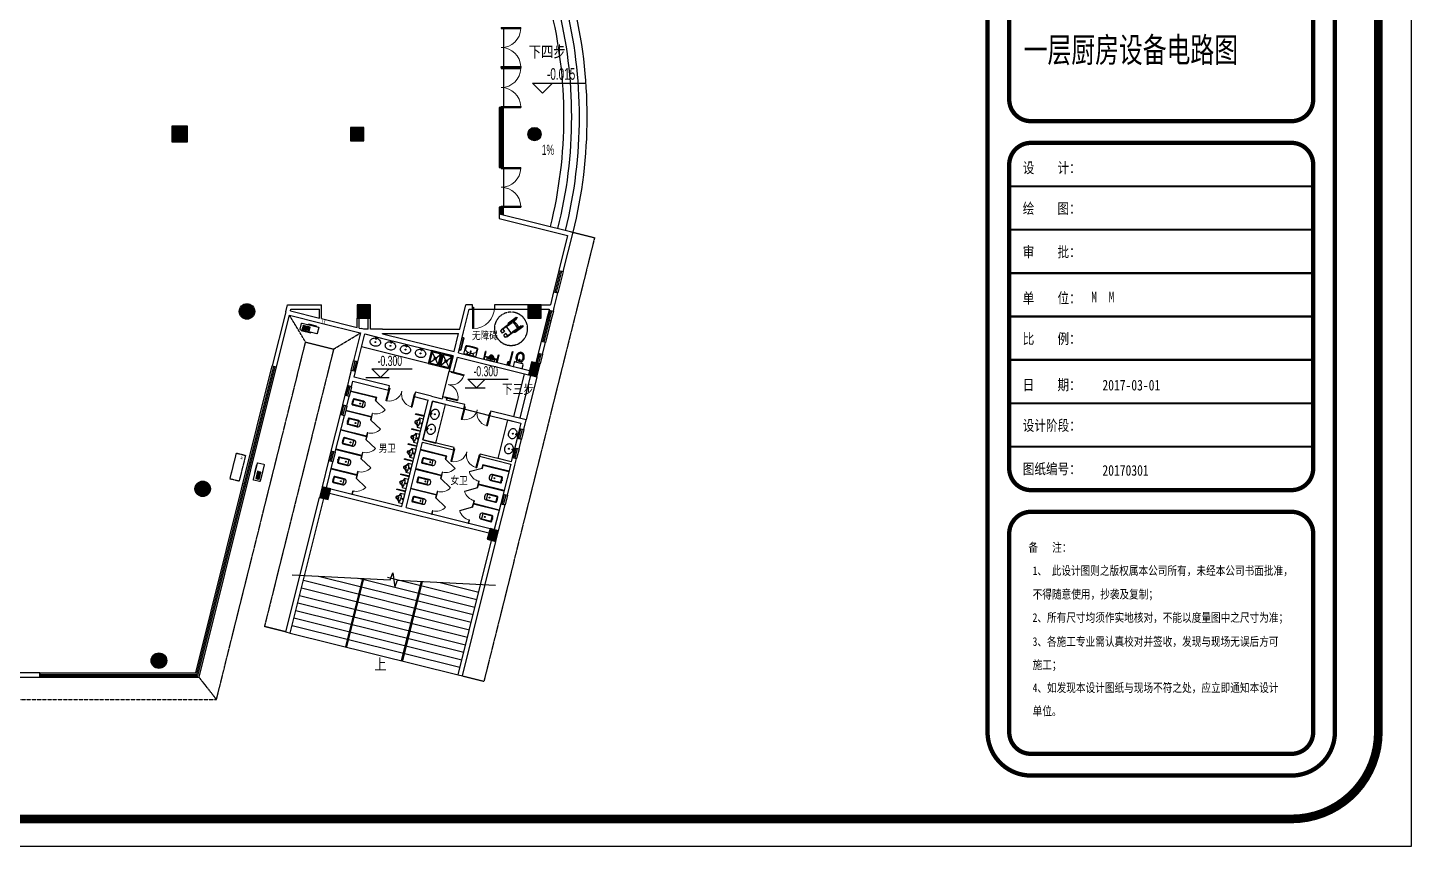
# Model space of a CAD drawing. Header units: inches. Extents: x -584 to 1446124, y -108140 to 99637.
# Drawn here: x 948173 to 1010552, y 5780 to 42704 of the extents above; entities that cross this region are included whole.
import ezdxf

# ---------------------------------------------------------------- set-up
doc = ezdxf.new("R2010")
doc.units = ezdxf.units.IN
doc.header["$MEASUREMENT"] = 0
doc.linetypes.add('DASH', pattern=[0.35, 0.25, -0.1])
for name, color, linetype in [('0-雨水', 141, 'Continuous'), ('000外框', 7, 'Continuous'), ('COLUMN', 6, 'Continuous'), ('CURTWALL', 4, 'Continuous'), ('DIM_ELEV', 3, 'Continuous'), ('DIM_SYMB', 3, 'Continuous'), ('GROUND', 34, 'Continuous'), ('LATRINE', 6, 'Continuous'), ('LG', 84, 'Continuous'), ('LVTRY', 6, 'Continuous'), ('PUB_HATCH', 8, 'Continuous'), ('PUB_TEXT', 151, 'Continuous'), ('STAIR', 6, 'Continuous'), ('WALL', 7, 'Continuous'), ('WINDOW', 3, 'Continuous'), ('外框', 7, 'Continuous'), ('空调', 205, 'Continuous'), ('空调孔', 30, 'Continuous')]:
    doc.layers.add(name, color=color, linetype=linetype)
doc.styles.add('_TCH_DIM', font='stylu.ttf')
doc.styles.add('HZ-1', font='MingLiU.ttf', dxfattribs={"width": 0.8})
doc.styles.get("Standard").update_dxf_attribs({"font": '', "width": 0.7, "height": 250})
doc.styles.add('宋体平面', font='', dxfattribs={"width": 0.8})
doc.styles.add('黑体', font='simhei.ttf', dxfattribs={"width": 0.7})
doc.styles.get('Standard').set_extended_font_data('NSimSun')
doc.styles.get('宋体平面').set_extended_font_data('SimSun')

# ---------------------------------------------------------------- blocks, each defined once
blk = doc.blocks.new('vhjkghkghkl')
at = {"layer": '空调', "linetype": 'DASH', "ltscale": 0.3}
blk.add_lwpolyline([(134071, 540199), (134071, 539779), (132871, 539779), (132871, 540199), (134071, 540199)], close=True, dxfattribs=at)
at = {"layer": '空调', "linetype": 'DASH', "ltscale": 0.3, "style": 'HZ-1'}
blk.add_text('AC', height=100, dxfattribs=at).set_placement((133846, 539867))
blk = doc.blocks.new('fff')
at = {"layer": 'LATRINE'}
for p, q in [((-514, -261), (-231, 125)), ((-511, -231), (-259, 113)), ((-497, -274), (-214, 112)), ((-303, -28), (-155, 174)), ((-273, -49), (-125, 153)), ((-155, 174), (-125, 153)), ((-151, 171), (43, 435)), ((-134, 159), (20, 369)), ((-91, 217), (20, 129)), ((20, 129), (209, -4)), ((21, 371), (129, 292)), ((43, 435), (60, 423)), ((59, 423), (95, 471)), ((95, 471), (203, 392)), ((129, 292), (203, 392)), ((167, -61), (321, 149)), ((184, -74), (377, 190)), ((215, 229), (288, 329)), ((322, 150), (215, 229)), ((395, 250), (287, 328)), ((359, 201), (395, 250)), ((377, 190), (360, 202)), ((-511, -231), (-498, -240)), ((-448, -231), (-381, -139)), ((-448, -231), (-427, -246)), ((-427, -246), (-360, -154)), ((-381, -139), (-360, -154)), ((-379, -140), (-299, -31)), ((-362, -153), (-282, -43)), ((-362, -89), (-349, -99)), ((-349, -72), (-336, -82)), ((-346, -131), (-204, -256)), ((-308, -79), (-170, -202)), ((-303, -28), (-273, -49)), ((-204, -256), (-45, -351)), ((-170, -202), (-8, -300)), ((-136, -538), (147, -152)), ((-131, -464), (-63, -372)), ((-110, -479), (-131, -464)), ((-119, -551), (163, -164)), ((-110, -479), (-43, -387)), ((-91, -539), (161, -195)), ((-43, -387), (-63, -372)), ((-61, -373), (19, -263)), ((-45, -386), (36, -276)), ((-14, -344), (-1, -354)), ((-2, -327), (11, -337)), ((11, -257), (159, -55)), ((40, -279), (11, -257)), ((40, -279), (188, -77)), ((188, -77), (159, -55))]:
    blk.add_line(p, q, dxfattribs=at)
at = {"layer": 'LATRINE', "linetype": 'DASH'}
blk.add_circle((0, 0), 750, dxfattribs=at)
at = {"layer": 'LATRINE'}
for centre, start, end in [((-223, 118), 323.76389, 143.76389), ((-505, -268), 143.76389, 323.76389), ((-128, -544), 143.76389, 323.76389), ((155, -158), 323.76389, 143.76389)]:
    blk.add_arc(centre, 10.4, start, end, dxfattribs=at)
blk = doc.blocks.new('_LV5')
for p, q in [((210, 0), (-210, 0)), ((-210, 0), (-210, -180)), ((210, -180), (210, 0)), ((160, -230), (-160, -230)), ((-101, -230), (-101, -254)), ((101, -230), (101, -254))]:
    blk.add_line(p, q)
blk.add_lwpolyline([(-135, -469, 0.080312), (-123, -544, 0.089014), (-92, -602, 0.104918), (-46, -639, 0.119812), (0, -650, 0.119812), (46, -639, 0.104918), (92, -602, 0.089014), (123, -544, 0.080312), (135, -469, 0.080312), (123, -395, 0.089014), (92, -337, 0.104918), (46, -300, 0.119812), (0, -288, 0.119812), (-46, -300, 0.104918), (-92, -337, 0.089014), (-123, -395, 0.080312)], format="xyb", close=True)
for points in [[(-39, -318, 0.073567), (-36, -339, 0.084454), (-27, -356, 0.10642), (-14, -368, 0.129709), (0, -372, 0.129709), (14, -368, 0.10642), (27, -356, 0.084454), (36, -339, 0.073567), (39, -318, 0.073567), (36, -298, 0.014016), (35, -295, 0.10642)], [(-35, -295, 0.013578), (-36, -298, 0.073567), (-39, -318, 0.073567)]]:
    blk.add_lwpolyline(points, format="xyb")
for centre, radius, start, end in [((-160, -180), 50, 180, 270), ((102, -469), 287, 161.63333, 180), ((102, -469), 287, 180, 198.36667), ((52, -453), 235, 141.28635, 161.63333), ((52, -486), 235, 198.36667, 218.71365), ((20, -427), 194, 134.81437, 141.28635), ((-151, -254), 50, 314.81437, 0), ((151, -254), 50, 180, 225.25549), ((-20, -427), 194, 38.71365, 45.25549), ((-52, -453), 235, 18.36667, 38.71365), ((-52, -486), 235, 321.28635, 341.63333), ((160, -180), 50, 270, 0), ((-102, -469), 287, 0, 18.36667), ((-102, -469), 287, 341.63333, 0), ((20, -512), 194, 218.71365, 242.67141), ((0, -551), 150, 242.67141, 270), ((0, -551), 150, 270, 297.32859), ((-20, -512), 194, 297.32859, 321.28635)]:
    blk.add_arc(centre, radius, start, end)
blk = doc.blocks.new('_LV1')
for p, q in [((-280, 0), (280, 0)), ((-280, 0), (-280, -361)), ((280, 0), (280, -361)), ((-280, -29), (280, -29)), ((-251, -356), (-251, -214)), ((0, -29), (-90, -29)), ((-90, -29), (90, -29)), ((251, -356), (251, -215))]:
    blk.add_line(p, q)
for centre, radius in [((-139, -69), 15), ((1, -182), 24.9), ((0, -57), 8), ((139, -69), 15)]:
    blk.add_circle(centre, radius)
for centre, radius, start, end in [((-224, -361), 56, 180, 263.48098), ((-223, -214), 28, 133.15434, 180), ((-223, -356), 28, 180, 263.49841), ((0, -452), 354, 46.75809, 133.15434), ((0, 1600), 2029, 263.48098, 276.51902), ((0, 1600), 1997, 263.49841, 276.51223), ((223, -356), 28, 276.51223, 0), ((224, -361), 56, 276.51902, 0), ((223, -215), 28, 0, 46.75809)]:
    blk.add_arc(centre, radius, start, end)
blk = doc.blocks.new('$lvtry$00000219')
at = {"color": 0}
for p, q in [((-124, -91, 0), (-43, -216, 0)), ((-116, -76, 0), (116, -76, 0)), ((43, -216, 0), (124, -91, 0))]:
    blk.add_line(p, q, dxfattribs=at)
at = {"color": 0, "elevation": 0}
blk.add_lwpolyline([(69, -231, -0.57735), (-69, -231), (-162, -88, -0.145378), (-170, -61), (-170, 0), (170, 0), (170, -61, -0.145378), (162, -88)], format="xyb", close=True, dxfattribs=at)
at = {"color": 0}
for centre, radius in [((0, -177, 0), 20), ((0, -38, 0), 17.7)]:
    blk.add_circle(centre, radius, dxfattribs=at)
for centre, radius, start, end in [((-116, -86, 0), 10, 90, 213.0863), ((0, -191, 0), 50, 210, 330), ((116, -86, 0), 10, 326.9137, 90)]:
    blk.add_arc(centre, radius, start, end, dxfattribs=at)
for p in [(0, -38, 0), (0, -177, 0)]:
    blk.add_point(p, dxfattribs=at)
blk = doc.blocks.new('A$C4EB5717C')
at = {"layer": '空调'}
for p, q in [((520, 110), (520, 120)), ((883, 100), (530, 100)), ((893, 120), (893, 110))]:
    blk.add_line(p, q, dxfattribs=at)
blk.add_lwpolyline([(220, 120), (980, 120, 0.414214), (1000, 140), (1000, 410, 0.414214), (980, 430), (220, 430, 0.414214), (200, 410), (200, 140, 0.414214)], format="xyb", close=True, dxfattribs=at)
for points in [[(269, 459), (709, 459), (709, 444), (269, 444)], [(290, 372), (626, 372), (626, 343), (290, 343)], [(290, 306), (626, 306), (626, 277), (290, 277)], [(290, 240), (626, 240), (626, 211), (290, 211)]]:
    blk.add_lwpolyline(points, close=True, dxfattribs=at)
for centre, start, end in [((530, 110), 180, 270), ((883, 110), 270, 0)]:
    blk.add_arc(centre, 10, start, end, dxfattribs=at)
blk = doc.blocks.new('$lvtry$00000191')
at = {"color": 0}
for p, q in [((-250, -50, 0), (-39, -219, 0)), ((-250, -450, 0), (-39, -281, 0)), ((39, -219, 0), (250, -50, 0)), ((39, -281, 0), (250, -450, 0))]:
    blk.add_line(p, q, dxfattribs=at)
at = {"color": 0, "elevation": 0}
for points in [[(300, -500), (300, 0), (-300, 0), (-300, -500)], [(250, -450), (250, -50), (-250, -50), (-250, -450)]]:
    blk.add_lwpolyline(points, close=True, dxfattribs=at)
at = {"color": 0}
blk.add_circle((0, -250, 0), 50, dxfattribs=at)
for p in [(0, -50, 0), (0, -250, 0)]:
    blk.add_point(p, dxfattribs=at)
blk = doc.blocks.new('$lvtry$00000194')
at = {"color": 0}
for p, q in [((-17, -27), (-17, -17)), ((17, -27), (17, -17))]:
    blk.add_line(p, q, dxfattribs=at)
blk.add_lwpolyline([(14, -39, -0.067374), (92, -53, -0.088152), (166, -93, -0.105269), (218, -155, -0.121685), (235, -224, -0.121685), (218, -292, -0.105269), (166, -355, -0.088152), (92, -394, -0.078966), (0, -409, -0.078966), (-92, -394, -0.088152), (-166, -355, -0.105269), (-218, -292, -0.121685), (-235, -224, -0.121685), (-218, -155, -0.105269), (-166, -93, -0.088152), (-92, -53, -0.059935), (-23, -40, -0.059935)], format="xyb", dxfattribs=at)
for centre, radius in [((0, -221), 20), ((0, -27), 16.7), ((0, -221), 15)]:
    blk.add_circle(centre, radius, dxfattribs=at)
for centre, radius, start, end in [((0, -17), 16.7, 0, 180), ((-40, -17), 10.1, 106.60956, 258.16482), ((-64, 250), 259, 274.70692, 282.37316), ((-75, -197), 173, 71.36005, 79.18732), ((-29, -63), 6.77, 155.34398, 308.32242), ((-171, 35), 166, 324.84107, 338.13372), ((-171, 35), 170, 324.84107, 331.35233), ((-29, -63), 3.37, 155.34398, 308.32242), ((100, -178), 170, 132.31406, 138.82532), ((100, -178), 166, 125.53268, 138.82532), ((-12, -42), 10.6, 201.89238, 261.77402), ((-381, -99), 372, 2.39824, 6.76269), ((0, -80), 9.9, 201.78369, 338.21631), ((64, 250), 259, 257.62684, 265.29308), ((381, -99), 372, 170.10083, 177.60176), ((75, -197), 173, 100.81268, 110.41907), ((40, -17), 10.1, 281.83518, 73.39044)]:
    blk.add_arc(centre, radius, start, end, dxfattribs=at)
for p in [(0, -27), (0, -221)]:
    blk.add_point(p, dxfattribs=at)
blk = doc.blocks.new('_FZH')
at = {"layer": 'WALL'}
blk.add_lwpolyline([(-0.5, -0.5), (0.5, -0.5), (0.5, 0.5), (-0.5, 0.5)], close=True, dxfattribs=at)
blk.add_solid([(-0.5, -0.5), (0.5, -0.5), (-0.5, 0.5), (0.5, 0.5)], dxfattribs=at)
blk = doc.blocks.new('_YZH')
blk.add_circle((0, 0), 0.5)
at = {"layer": 'PUB_HATCH', "const_width": 0.5}
blk.add_lwpolyline([(-0.25, 0, 1), (0.25, 0, 1)], format="xyb", close=True, dxfattribs=at)
blk = doc.blocks.new('$DorLib2D$00000002')
for p, q in [((-0.5, 0), (-0.5, 0.4875)), ((-0.475, 0.4875), (-0.5, 0.4875)), ((-0.475, 0), (-0.475, 0.4875)), ((0.475, 0), (0.475, 0.4875)), ((0.475, 0.4875), (0.5, 0.4875)), ((0.5, 0), (0.5, 0.4875)), ((-0.5, 0), (-0.475, 0)), ((0.5, 0), (0.475, 0))]:
    blk.add_line(p, q)
at = {"lineweight": 13}
for centre, start, end in [((-0.4875, 0), 0, 88.53072), ((0.4875, 0), 91.46928, 180)]:
    blk.add_arc(centre, 0.4875, start, end, dxfattribs=at)
blk = doc.blocks.new('$TCHSYS$WIN2D')
for p, q in [((-0.5, 0.5), (0.5, 0.5)), ((-0.5, 0.5), (-0.5, -0.5)), ((0.5, 0.167), (-0.5, 0.167)), ((0.5, 0.5), (0.5, -0.5)), ((0.5, -0.167), (-0.5, -0.167)), ((-0.5, -0.5), (0.5, -0.5))]:
    blk.add_line(p, q)
blk = doc.blocks.new('$lvtry$00000200')
at = {"color": 0}
for p, q in [((-110, -40, 0), (-110, -470, 0)), ((100, -30, 0), (-100, -30, 0)), ((110, -470, 0), (110, -40, 0))]:
    blk.add_line(p, q, dxfattribs=at)
at = {"color": 0, "elevation": 0}
blk.add_lwpolyline([(100, 0), (-100, 0, 0.414214), (-140, -40), (-140, -480, 0.414214), (-30, -590), (30, -590, 0.414214), (140, -480), (140, -40, 0.414214)], format="xyb", close=True, dxfattribs=at)
blk.add_lwpolyline([(140, -470), (-140, -470)], dxfattribs=at)
at = {"color": 0}
blk.add_circle((0, -359, 0), 20, dxfattribs=at)
for centre, start, end in [((-100, -40, 0), 90, 180), ((100, -40, 0), 0, 90)]:
    blk.add_arc(centre, 10, start, end, dxfattribs=at)
for p in [(0, 0), (0, -359, 0)]:
    blk.add_point(p, dxfattribs=at)
blk = doc.blocks.new('$TCHSYS$APDOOR2D')
blk.add_line((0.5, 0), (0, 0.87))
at = {"lineweight": 13}
blk.add_arc((0.5, 0), 1, 120, 180, dxfattribs=at)
blk = doc.blocks.new('$lvtry$00000222')
at = {"color": 0, "elevation": 0}
blk.add_lwpolyline([(-205, -191), (-205, 0), (205, 0), (205, -191, 0.268068), (51, -323, -0.317765), (0, -360, -0.317765), (-51, -323, 0.268068)], format="xyb", close=True, dxfattribs=at)
at = {"color": 0}
for centre in [(0, -60, 0), (0, -242, 0)]:
    blk.add_circle(centre, 20, dxfattribs=at)
for centre, radius, start, end in [((-152, -175, 0), 10, 114.10839, 248.1394), ((5, -526, 0), 395, 66.66751, 114.10839), ((-243, -401, 0), 233, 19.26394, 68.1394), ((0, -316, 0), 24, 199.26394, 269.49984), ((0, -316, 0), 24, 270.50016, 340.73606), ((243, -401, 0), 233, 110.49411, 160.73606), ((158, -173, 0), 10, 290.49411, 66.66751)]:
    blk.add_arc(centre, radius, start, end, dxfattribs=at)
for p in [(0, -60, 0), (0, -242, 0)]:
    blk.add_point(p, dxfattribs=at)
blk = doc.blocks.new('$DorLib2D$00000001')
for p, q in [((0.45, 0.975), (0.5, 0.975)), ((0.45, 0), (0.45, 0.975)), ((0.5, 0), (0.5, 0.975)), ((0.5, 0), (0.45, 0))]:
    blk.add_line(p, q)
at = {"lineweight": 13}
blk.add_arc((0.475, 0), 0.975, 91.46928, 180, dxfattribs=at)

msp = doc.modelspace()

# ---------------------------------------------------------------- linework, layer by layer
at = {"layer": '0-雨水'}
for radius in [20813.7, 21163.7, 21513.7, 20463.7]:
    msp.add_arc((951885.1, 38678.8), radius, 346, 13.998777, dxfattribs=at)
at = {"layer": 'COLUMN'}
for p, q in [((963334.8, 29103.6), (963225.8, 29130.8)), ((963335.2, 29103.6), (963334.8, 29103.6)), ((963522.9, 29103.6), (963335.2, 29103.6)), ((963371.5, 28888.3), (964118.3, 28702.2)), ((964168.5, 29103.6), (963622.9, 29103.6)), ((964166.7, 28896.2), (964168.5, 28903.6))]:
    msp.add_line(p, q, dxfattribs=at)
at = {"layer": 'CURTWALL'}
for p, q in [((969422.9, 39103.6), (969422.9, 36403.6)), ((969622.9, 39103.6), (969422.9, 39103.6)), ((969489.6, 39103.6), (969489.6, 36403.6)), ((969556.2, 39103.6), (969556.2, 36403.6)), ((969622.9, 36403.6), (969622.9, 39103.6)), ((969422.9, 36403.6), (969622.9, 36403.6)), ((969622.9, 34603.6), (969422.9, 34603.6)), ((969422.9, 34603.6), (969422.9, 34306.1)), ((969489.6, 34603.6), (969489.6, 34289.5)), ((969556.2, 34603.6), (969556.2, 34272.8)), ((969622.9, 34256.2), (969622.9, 34603.6))]:
    msp.add_line(p, q, dxfattribs=at)
at = {"layer": 'DIM_ELEV'}
for p, q in [((971380.3, 39745.9), (970930.3, 40195.9)), ((970930.3, 40195.9), (973327.5, 40195.9)), ((971380.3, 39745.9), (971830.3, 40195.9)), ((963425.2, 26921.4), (964473, 26921.4)), ((964083, 26921.4), (963693, 27311.4)), ((963693, 27311.4), (965511.5, 27311.4)), ((964083, 26921.4), (964473, 27311.4)), ((968406.3, 26453.4), (968016.3, 26843.4)), ((968016.3, 26843.4), (969834.8, 26843.4)), ((968406.3, 26453.4), (968796.3, 26843.4)), ((967892.5, 26453.4), (968796.3, 26453.4))]:
    msp.add_line(p, q, dxfattribs=at)
at = {"layer": 'DIM_SYMB'}
for points in [[(971754.2, 41626.8, 0, 0, 0), (972931.2, 41626.8, 120, 0, 0), (973381.2, 41626.8, 0, 0, 0)], [(971135.2, 36831, 0, 0, 0), (971637.3, 36831, 104, 0, 0), (972027.3, 36831, 0, 0, 0)], [(970404.8, 26367, 0, 0, 0), (970750.2, 26248.1, 104, 0, 0), (971118.9, 26121.1, 0, 0, 0)], [(963960.4, 14416, 0, 0, 0), (964613.6, 17035.8, 120, 0, 0), (964722.5, 17472.4, 0, 0, 0)]]:
    msp.add_lwpolyline(points, format="xyseb", dxfattribs=at)
msp.add_lwpolyline([(960096.5, 18032.1), (964511.6, 17802.1), (964642.5, 18110.7), (964720.6, 17475.8), (964848.6, 17784.5), (969263.7, 17554.6)], dxfattribs=at)
at = {"layer": 'GROUND', "linetype": 'DASH'}
for p, q in [((973730.1, 33232.2), (968741.5, 13223.9)), ((972662.8, 33498.3), (973730.1, 33232.2)), ((960703.9, 28522.9), (959975.5, 29735.1)), ((961965.2, 28208.4), (963177.5, 28936.7)), ((959814.7, 15449.6), (958844.4, 15691.5)), ((956684.9, 12403.6), (955903.6, 13403.6)), ((967771.2, 13465.9), (968741.5, 13223.9))]:
    msp.add_line(p, q, dxfattribs=at)
msp.add_lwpolyline([(946572.9, 12403.6), (956684.9, 12403.6), (960703.9, 28522.9), (961965.2, 28208.4), (958844.4, 15691.5)], dxfattribs=at)
at = {"layer": 'LATRINE', "linetype": 'Continuous'}
for p, q in [((968731.5, 27758.1), (968816.2, 28097.7)), ((968755.8, 27752), (968840.4, 28091.6)), ((968840.4, 28091.6), (968816.2, 28097.7)), ((969871.6, 27473.8), (970028.7, 28104)), ((969895.9, 27467.8), (970053, 28098)), ((970028.7, 28104), (970053, 28098)), ((968709.2, 27763.6), (968733.4, 27757.6)), ((968784.6, 27867.9), (969342.6, 27728.8)), ((968790.7, 27892.2), (969348.6, 27753.1)), ((969313.7, 27612.9), (969398.3, 27952.5)), ((969337.9, 27606.9), (969422.6, 27946.5)), ((969398.3, 27952.5), (969422.6, 27946.5)), ((969759, 27501.9), (969771.1, 27498.9)), ((969798.8, 27596), (969774.4, 27498)), ((969823.1, 27589.9), (969798.7, 27492)), ((969902.1, 27596), (969853.4, 27608.2)), ((969908.1, 27620.3), (969859.4, 27632.4))]:
    msp.add_line(p, q, dxfattribs=at)
at = {"layer": 'LATRINE'}
for p, q in [((962733.4, 26329.2), (962727.4, 26304.9)), ((962727.4, 26304.9), (963879.6, 26017.6)), ((962733.4, 26329.2), (963909.9, 26035.9)), ((963879.6, 26017.6), (963846.4, 25884.2)), ((963846.4, 25884.2), (963870.6, 25878.2)), ((963870.6, 25878.2), (963909.9, 26035.9)), ((962515.7, 25455.9), (962509.7, 25431.7)), ((962509.7, 25431.7), (963661.9, 25144.4)), ((962515.7, 25455.9), (963667.9, 25168.6)), ((963661.9, 25144.4), (963628.6, 25011)), ((963628.6, 25011), (963652.9, 25004.9)), ((963652.9, 25004.9), (963689.2, 25150.5)), ((963701.2, 25302.1), (963667.9, 25168.6)), ((963689.2, 25150.5), (963725.5, 25296)), ((963725.5, 25296), (963701.2, 25302.1)), ((965662.7, 25263.9), (965668.8, 25288.1)), ((966050.9, 25167.1), (965662.7, 25263.9)), ((966056.9, 25191.4), (965668.8, 25288.1)), ((966050.9, 25167.1), (966056.9, 25191.4)), ((962298, 24582.7), (962291.9, 24558.4)), ((962291.9, 24558.4), (963444.2, 24271.1)), ((962298, 24582.7), (963450.2, 24295.4)), ((963483.5, 24428.8), (963450.2, 24295.4)), ((963471.4, 24277.2), (963507.7, 24422.7)), ((963507.7, 24422.7), (963483.5, 24428.8)), ((965493.4, 24584.7), (965499.4, 24608.9)), ((965881.5, 24487.9), (965493.4, 24584.7)), ((965887.6, 24512.2), (965499.4, 24608.9)), ((965881.5, 24487.9), (965887.6, 24512.2)), ((962080.3, 23709.4), (962074.2, 23685.1)), ((962080.3, 23709.4), (963232.5, 23422.1)), ((963444.2, 24271.1), (963410.9, 24137.7)), ((963410.9, 24137.7), (963435.2, 24131.7)), ((963435.2, 24131.7), (963471.4, 24277.2)), ((965324, 23905.5), (965330.1, 23929.7)), ((965712.2, 23808.7), (965324, 23905.5)), ((965718.2, 23833), (965330.1, 23929.7)), ((965712.2, 23808.7), (965718.2, 23833)), ((962074.2, 23685.1), (963226.4, 23397.9)), ((963226.4, 23397.9), (963193.2, 23264.4)), ((963193.2, 23264.4), (963217.4, 23258.4)), ((963217.4, 23258.4), (963253.7, 23403.9)), ((963265.7, 23555.5), (963232.5, 23422.1)), ((963253.7, 23403.9), (963290, 23549.5)), ((963290, 23549.5), (963265.7, 23555.5)), ((965154.7, 23226.3), (965160.8, 23250.5)), ((965542.8, 23129.5), (965154.7, 23226.3)), ((965548.9, 23153.8), (965160.8, 23250.5)), ((965542.8, 23129.5), (965548.9, 23153.8)), ((965888.1, 23687.5), (965882, 23663.3)), ((965882, 23663.3), (967034.3, 23376)), ((965888.1, 23687.5), (967064.6, 23394.2)), ((967034.3, 23376), (967001, 23242.6)), ((967001, 23242.6), (967025.3, 23236.5)), ((967025.3, 23236.5), (967064.6, 23394.2)), ((961862.5, 22836.1), (961856.5, 22811.9)), ((961856.5, 22811.9), (963008.7, 22524.6)), ((961862.5, 22836.1), (963014.8, 22548.8)), ((963008.7, 22524.6), (962975.4, 22391.2)), ((962999.7, 22385.1), (963036, 22530.7)), ((963048, 22682.3), (963014.8, 22548.8)), ((963036, 22530.7), (963072.3, 22676.2)), ((963072.3, 22676.2), (963048, 22682.3)), ((964985.4, 22547.1), (964991.4, 22571.3)), ((965373.5, 22450.3), (964985.4, 22547.1)), ((965379.5, 22474.5), (964991.4, 22571.3)), ((965373.5, 22450.3), (965379.5, 22474.5)), ((965670.4, 22814.3), (965664.3, 22790)), ((965664.3, 22790), (966816.5, 22502.7)), ((965670.4, 22814.3), (966822.6, 22527)), ((966816.5, 22502.7), (966783.3, 22369.3)), ((966807.5, 22363.3), (966843.8, 22508.8)), ((966855.8, 22660.4), (966822.6, 22527)), ((966843.8, 22508.8), (966880.1, 22654.4)), ((966880.1, 22654.4), (966855.8, 22660.4)), ((968689.8, 22989), (968650.5, 22831.3)), ((968650.5, 22831.3), (968674.8, 22825.3)), ((968674.8, 22825.3), (968708, 22958.7)), ((969866.3, 22695.7), (968689.8, 22989)), ((969860.2, 22671.4), (968708, 22958.7)), ((969860.2, 22671.4), (969866.3, 22695.7)), ((962975.4, 22391.2), (962999.7, 22385.1)), ((964816, 21867.8), (964822.1, 21892.1)), ((965204.1, 21771.1), (964816, 21867.8)), ((965210.2, 21795.3), (964822.1, 21892.1)), ((965452.6, 21941), (965446.6, 21916.8)), ((965446.6, 21916.8), (966598.8, 21629.5)), ((965452.6, 21941), (966604.8, 21653.7)), ((966783.3, 22369.3), (966807.5, 22363.3)), ((968469.1, 22103.6), (968432.8, 21958.1)), ((968432.8, 21958.1), (968457, 21952)), ((968457, 21952), (968490.3, 22085.4)), ((968505.3, 22249.1), (968469.1, 22103.6)), ((969642.5, 21798.1), (968490.3, 22085.4)), ((968496.3, 22109.7), (968529.6, 22243.1)), ((969648.6, 21822.4), (968496.3, 22109.7)), ((968529.6, 22243.1), (968505.3, 22249.1)), ((962830.3, 21809), (962794, 21663.4)), ((962794, 21663.4), (962818.3, 21657.4)), ((962818.3, 21657.4), (962854.5, 21802.9)), ((962854.5, 21802.9), (962830.3, 21809)), ((965204.1, 21771.1), (965210.2, 21795.3)), ((966598.8, 21629.5), (966565.5, 21496.1)), ((966565.5, 21496.1), (966589.8, 21490)), ((966589.8, 21490), (966626.1, 21635.6)), ((966638.1, 21787.1), (966604.8, 21653.7)), ((966626.1, 21635.6), (966662.4, 21781.1)), ((966662.4, 21781.1), (966638.1, 21787.1)), ((968251.3, 21230.3), (968215, 21084.8)), ((968239.3, 21078.7), (968272.6, 21212.2)), ((968287.6, 21375.9), (968251.3, 21230.3)), ((969424.8, 20924.9), (968272.6, 21212.2)), ((968278.6, 21236.4), (968311.9, 21369.8)), ((969430.8, 20949.1), (968278.6, 21236.4)), ((968311.9, 21369.8), (968287.6, 21375.9)), ((969642.5, 21798.1), (969648.6, 21822.4)), ((966420.4, 20913.9), (966384.1, 20768.3)), ((966384.1, 20768.3), (966408.4, 20762.3)), ((966408.4, 20762.3), (966444.6, 20907.8)), ((966444.6, 20907.8), (966420.4, 20913.9)), ((968215, 21084.8), (968239.3, 21078.7)), ((969424.8, 20924.9), (969430.8, 20949.1)), ((968069.9, 20502.6), (968033.6, 20357.1)), ((968033.6, 20357.1), (968057.9, 20351)), ((968057.9, 20351), (968094.1, 20496.6)), ((968094.1, 20496.6), (968069.9, 20502.6))]:
    msp.add_line(p, q, dxfattribs=at)
at = {"layer": 'LATRINE', "linetype": 'Continuous'}
for radius in [50, 25]:
    msp.add_arc((969847.3, 27583.9), radius, 76, 166, dxfattribs=at)
at = {"layer": 'LG'}
for p, q in [((962510.7, 14791.9), (963277.3, 17866.4)), ((962559.2, 14779.8), (963328.1, 17863.7)), ((965033.5, 14162.9), (965922.5, 17728.6)), ((965082, 14150.8), (965973.4, 17725.9))]:
    msp.add_line(p, q, dxfattribs=at)
at = {"layer": 'LVTRY'}
for points in [[(967766.5, 28741.4), (967808.7, 28730.9, -0.4142136), (967830.6, 28694.5), (967699.9, 28170.5, -0.4142136), (967663.6, 28148.7), (967621.4, 28159.2)], [(967761.7, 28722), (967803.9, 28711.4, -0.4142136), (967811.2, 28699.3), (967680.5, 28175.4, -0.4142136), (967668.4, 28168.1), (967626.2, 28178.6)]]:
    msp.add_lwpolyline(points, format="xyb", dxfattribs=at)
msp.add_lwpolyline([(966379.4, 28138.4), (966234.3, 27556.2), (963226.4, 28306.2)], dxfattribs=at)
for points in [[(966429.4, 25858.6), (965993.9, 24112), (966576.1, 23966.9), (967011.6, 25713.4)], [(970407.6, 24866.7), (969972.1, 23120.2), (969390, 23265.3), (969825.4, 25011.9)]]:
    msp.add_lwpolyline(points, close=True, dxfattribs=at)
at = {"layer": 'STAIR'}
for p, q in [((970551.7, 27098.1), (970067.9, 25157.5)), ((970842.8, 27025.5), (970359, 25085)), ((971133.9, 26953), (970650, 25012.4)), ((960601.5, 17778.5), (968169.8, 15891.5)), ((961278, 17970.5), (968254.5, 16231.1)), ((963106.8, 17875.3), (968339.2, 16570.7)), ((964387.9, 17916.6), (968423.8, 16910.3)), ((966764.4, 17684.7), (968508.5, 17249.9)), ((960432.2, 17099.3), (968000.5, 15212.3)), ((960516.8, 17438.9), (968085.1, 15551.9)), ((960262.8, 16420), (967831.1, 14533.1)), ((960347.5, 16759.6), (967915.8, 14872.7)), ((960093.5, 15740.8), (967661.8, 13853.8)), ((960178.1, 16080.4), (967746.5, 14193.4)), ((960008.8, 15401.2), (967577.1, 13514.2))]:
    msp.add_line(p, q, dxfattribs=at)
at = {"layer": 'WALL'}
for p, q in [((969422.9, 34306.1), (972759.8, 33474.1)), ((969422.9, 34306.1), (969422.9, 34100)), ((969422.9, 34100), (972517.3, 33328.4)), ((972517.3, 33328.4), (972125.2, 31755.8)), ((972319.3, 31707.4), (972759.8, 33474.1)), ((972125.2, 31755.8), (972319.3, 31707.4)), ((971883.3, 30785.5), (971738.2, 30203.6)), ((972077.4, 30737.1), (971883.3, 30785.5)), ((971913.4, 30079.4), (972077.4, 30737.1)), ((959805.6, 29880.5), (959886.2, 30203.6)), ((959886.2, 30203.6), (961422.9, 30203.6)), ((960023.9, 29929.1), (960042.4, 30003.6)), ((960042.4, 30003.6), (961322.9, 30003.6)), ((961322.9, 29605.2), (961322.9, 30003.6)), ((961422.9, 29580.3), (961422.9, 30203.6)), ((967650.7, 29103.6), (967925, 30203.6)), ((967827.3, 28985.4), (968081.2, 30003.6)), ((968222.9, 30203.6), (967925, 30203.6)), ((968081.2, 30003.6), (968222.9, 30003.6)), ((968222.9, 30003.6), (968222.9, 30203.6)), ((970722.9, 30203.6), (969222.9, 30203.6)), ((969222.9, 30203.6), (969222.9, 30003.6)), ((969222.9, 30003.6), (970722.9, 30003.6)), ((971322.9, 30203.6), (971738.2, 30203.6)), ((971322.9, 30003.6), (971688.4, 30003.6)), ((971688.4, 30003.6), (971677.7, 29960.8)), ((971677.7, 29960.8), (971871.7, 29912.4)), ((971871.7, 29912.4), (971913.4, 30079.4)), ((959805.6, 29880.5), (959200.8, 27454.7)), ((959394.9, 27406.4), (959975.5, 29735.1)), ((959975.5, 29735.1), (961398.7, 29380.2)), ((960023.9, 29929.1), (961322.9, 29605.2)), ((961398.7, 29380.2), (963098.7, 28956.4)), ((961422.9, 29580.3), (963022.9, 29181.4)), ((963022.9, 29181.4), (963022.9, 29603.6)), ((963122.9, 29156.5), (963122.9, 29603.6)), ((963522.9, 29103.6), (963522.9, 29603.6)), ((963622.9, 29103.6), (963622.9, 29603.6)), ((963177.5, 28936.7), (962863, 27675.3)), ((963057, 27627), (963371.5, 28888.3)), ((963098.7, 28956.4), (963177.5, 28936.7)), ((963122.9, 29156.5), (963225.8, 29130.8)), ((964118.3, 28702.2), (967349.7, 27896.5)), ((964166.7, 28896.2), (967398.1, 28090.5)), ((964168.5, 29103.6), (967650.7, 29103.6)), ((964168.5, 28903.6), (967600.8, 28903.6)), ((967398.1, 28090.5), (967600.8, 28903.6)), ((967592.2, 28042.1), (967827.3, 28985.4)), ((971326.9, 28553.8), (971193.8, 28020.2)), ((971521, 28505.4), (971326.9, 28553.8)), ((971387.9, 27971.8), (971521, 28505.4)), ((959200.8, 27454.7), (959394.9, 27406.4)), ((962863, 27675.3), (963057, 27627)), ((967349.7, 27896.5), (967180.4, 27217.3)), ((967374.4, 27168.9), (967543.8, 27848.1)), ((967543.8, 27848.1), (970745.8, 27049.7)), ((967592.2, 28042.1), (970794.1, 27243.8)), ((971193.8, 28020.2), (971387.9, 27971.8)), ((962669.4, 26899.1), (962584.7, 26559.5)), ((962754.1, 27238.7), (962669.4, 26899.1)), ((962948.2, 27190.3), (962754.1, 27238.7)), ((962887.7, 26947.8), (962948.2, 27190.3)), ((964488.7, 26548.6), (962887.7, 26947.8)), ((967180.4, 27217.3), (967374.4, 27168.9)), ((962584.7, 26559.5), (962778.8, 26511.1)), ((962778.8, 26511.1), (962839.3, 26753.7)), ((962839.3, 26753.7), (964440.3, 26354.5)), ((964440.3, 26354.5), (964488.7, 26548.6)), ((965653, 26258.3), (965604.6, 26064.2)), ((966380.7, 26076.8), (965653, 26258.3)), ((962475.9, 26122.9), (962367, 25686.2)), ((962367, 25686.2), (962561.1, 25637.9)), ((962669.9, 26074.5), (962475.9, 26122.9)), ((962561.1, 25637.9), (962669.9, 26074.5)), ((965604.6, 26064.2), (966235.3, 25907)), ((965775.7, 24063.4), (966235.3, 25907)), ((965993.9, 24112), (966429.4, 25858.6)), ((966380.7, 26076.8), (966865.9, 25955.9)), ((966429.4, 25858.6), (966914.5, 25737.6)), ((966890.1, 26052.9), (966865.9, 25955.9)), ((967084.1, 26004.5), (966890.1, 26052.9)), ((966914.5, 25737.6), (967836.3, 25507.8)), ((967059.9, 25907.5), (967084.1, 26004.5)), ((967884.7, 25701.9), (967059.9, 25907.5)), ((967836.3, 25507.8), (967884.7, 25701.9)), ((962258.2, 25249.6), (961846.9, 23600.1)), ((962040.9, 23551.7), (962452.2, 25201.2)), ((962452.2, 25201.2), (962258.2, 25249.6)), ((969049.1, 25411.5), (969000.7, 25217.5)), ((969000.7, 25217.5), (970407.6, 24866.7)), ((970650, 25012.4), (969049.1, 25411.5)), ((970541.2, 24575.7), (970650, 25012.4)), ((970407.6, 24866.7), (970347.1, 24624.1)), ((970347.1, 24624.1), (970541.2, 24575.7)), ((965037.8, 21104), (965775.7, 24063.4)), ((965231.9, 21055.6), (965969.7, 24015)), ((965969.7, 24015), (967376.7, 23664.2)), ((967400.9, 23761.3), (965993.9, 24112)), ((967376.7, 23664.2), (967400.9, 23761.3)), ((970238.3, 24187.5), (970129.4, 23750.9)), ((970129.4, 23750.9), (970323.4, 23702.5)), ((970432.3, 24139.1), (970238.3, 24187.5)), ((970323.4, 23702.5), (970432.3, 24139.1)), ((961738, 23163.5), (961447.7, 21999.1)), ((961641.8, 21950.7), (961932.1, 23115.1)), ((961932.1, 23115.1), (961738, 23163.5)), ((961846.9, 23600.1), (962040.9, 23551.7)), ((968565.2, 23471), (968541, 23373.9)), ((968541, 23373.9), (969947.9, 23023.1)), ((969972.1, 23120.2), (968565.2, 23471)), ((970020.5, 23314.2), (969972.1, 23120.2)), ((970214.6, 23265.8), (970020.5, 23314.2)), ((970142, 22974.8), (970214.6, 23265.8)), ((969947.9, 23023.1), (969609.3, 21664.7)), ((969803.3, 21616.3), (970142, 22974.8)), ((961835.8, 21902.3), (965037.8, 21104)), ((959814.7, 15449.6), (961326.8, 21514)), ((960008.8, 15401.2), (961520.8, 21465.6)), ((961787.5, 21708.3), (965086.5, 20885.8)), ((969500.4, 21228.1), (969210.1, 20063.7)), ((969694.4, 21179.7), (969500.4, 21228.1)), ((969609.3, 21664.7), (969803.3, 21616.3)), ((965086.5, 20885.8), (968967.6, 19918.1)), ((965231.9, 21055.6), (969016, 20112.1)), ((969404.1, 20015.4), (969694.4, 21179.7)), ((967577.1, 13514.2), (969089.1, 19578.6)), ((967771.2, 13465.9), (969283.2, 19530.2)), ((959814.7, 15449.6), (960008.8, 15401.2)), ((947222.9, 13403.6), (948722.9, 13403.6)), ((948722.9, 13603.6), (947322.9, 13603.6)), ((948722.9, 13403.6), (948722.9, 13603.6)), ((967577.1, 13514.2), (967771.2, 13465.9))]:
    msp.add_line(p, q, dxfattribs=at)
at = {"layer": 'WINDOW'}
for p, q in [((969622.9, 42703.6), (969622.9, 40903.6)), ((969622.9, 40903.6), (969622.9, 39103.6)), ((969622.9, 36403.6), (969622.9, 34603.6)), ((968222.9, 30003.6), (969222.9, 30003.6)), ((959200.8, 27454.7), (959394.9, 27406.4)), ((966890.1, 26052.9), (967180.4, 27217.3)), ((967836.3, 25507.8), (969000.7, 25217.5)), ((948722.9, 13603.6), (948722.9, 13403.6))]:
    msp.add_line(p, q, dxfattribs=at)
for points in [[(948722.9, 13603.6), (955747.3, 13603.6), (959200.8, 27454.7)], [(948722.9, 13537), (955799.4, 13537), (959265.5, 27438.6)], [(948722.9, 13470.3), (955851.5, 13470.3), (959330.2, 27422.5)], [(948722.9, 13403.6), (955903.6, 13403.6), (959394.9, 27406.4)]]:
    msp.add_lwpolyline(points, dxfattribs=at)
at = {"layer": '外框', "lineweight": -2}
for p, q in [((1010552, 99636.8), (1010552, 5779.8)), ((1010552, 5779.8), (876614.6, 5779.8))]:
    msp.add_line(p, q, dxfattribs=at)
for points, const_width in [([(881818.3, 7015.2), (1005149.3, 7015.2, 0.4142136), (1009064.5, 10930.4), (1009064.5, 94453.3, 0.4142136), (1005149.3, 98368.5), (881818.3, 98368.5, 0.4142136), (877903, 94453.3), (877903, 10930.4, 0.4142136)], 391.5), ([(993403.5, 8972.8), (1005149.3, 8972.8, 0.4142136), (1007106.9, 10930.4), (1007106.9, 94453.3, 0.4142136), (1005149.3, 96410.9), (993403.5, 96410.9, 0.4142136), (991445.8, 94453.3), (991445.8, 10930.4, 0.4142136)], 195.8), ([(993403.5, 38486.3), (1005149.3, 38486.3, 0.4142136), (1006128.1, 39465.1), (1006128.1, 45338, 0.4142136), (1005149.3, 46316.8), (993403.5, 46316.8, 0.4142136), (992424.6, 45338), (992424.6, 39465.1, 0.4142136)], 195.8), ([(993403.5, 21846.4), (1005149.3, 21846.4, 0.4142136), (1006128.1, 22825.2), (1006128.1, 36528.7, 0.4142136), (1005149.3, 37507.5), (993403.5, 37507.5, 0.4142136), (992424.6, 36528.7), (992424.6, 22825.2, 0.4142136)], 195.8), ([(993403.5, 9951.6), (1005149.3, 9951.6, 0.4142136), (1006128.1, 10930.4), (1006128.1, 19888.8, 0.4142136), (1005149.3, 20867.6), (993403.5, 20867.6, 0.4142136), (992424.6, 19888.8), (992424.6, 10930.4, 0.4142136)], 195.8)]:
    msp.add_lwpolyline(points, format="xyb", close=True, dxfattribs=dict(at, const_width=const_width))
at = {"layer": '外框', "lineweight": -2, "const_width": 97.9}
for points in [[(992424.6, 35549.9), (1006128.1, 35549.9)], [(992424.6, 33592.2), (1006128.1, 33592.2)], [(992424.6, 31634.6), (1006128.1, 31634.6)], [(992424.6, 29676.9), (1006128.1, 29676.9)], [(992424.6, 27719.3), (1006128.1, 27719.3)], [(992424.6, 25761.7), (1006128.1, 25761.7)], [(992424.6, 23804), (1006128.1, 23804)]]:
    msp.add_lwpolyline(points, dxfattribs=at)
at = {"layer": '空调孔', "const_width": 20}
for points in [[(961586, 29539.6), (961489, 29563.8), (961440.6, 29369.8), (961537.6, 29345.6)], [(958046.7, 21999.1), (958070.9, 22096.1), (957876.8, 22144.5), (957852.6, 22047.5)]]:
    msp.add_lwpolyline(points, close=True, dxfattribs=at)

# ---------------------------------------------------------------- block references
at = {"layer": 'COLUMN'}
for name, p, xscale, yscale, zscale in [('_FZH', (955022.9, 37903.6), 700, 700, 700), ('_FZH', (963022.9, 37903.6), 600, 600, 600), ('_YZH', (971022.9, 37903.6), 600.0000000002328, 600.0000000001746, 600.0000000001877), ('_YZH', (958059.3, 29903.6), 700, 700, 700), ('_FZH', (963322.9, 29903.6), 600, 600, 600), ('_FZH', (971022.9, 29903.6), 600, 600, 600), ('_YZH', (956064.7, 21903.6), 700, 700, 700), ('_YZH', (954089.4, 14153.6), 700, 700, 700)]:
    msp.add_blockref(name, p, dxfattribs=dict(at, xscale=xscale, yscale=yscale, zscale=zscale))
for p, xscale, yscale, zscale, rotation in [((971012.4, 27292.4), 399.9999999082937, 600.0000000150176, 600.0000000150393, 346.0000000015973), ((961581.3, 21708.2), 399.9999999903406, 499.9999999963911, 499.9999999964115, 346.0000000007811), ((969149.6, 19821.2), 399.9999999858223, 500.0000000000582, 500.0000000000341, 346.0000000006197)]:
    msp.add_blockref('_FZH', p, dxfattribs=dict(at, xscale=xscale, yscale=yscale, zscale=zscale, rotation=rotation))
at = {"layer": 'LATRINE', "zscale": 25}
for p, xscale, yscale, rotation in [((963785.9, 25590.1), 600.0000000000184, -600, 76.00000000000364), ((963568.2, 24716.9), 600.0000000000183, -600, 75.99999999998072), ((963350.5, 23843.6), 600.0000000000184, -600, 76.00000000000364), ((963132.7, 22970.3), 600.0000000000184, -600, 76.00000000000364), ((966940.5, 22948.5), 600.0000000000184, -600, 76.00000000000364), ((968590.1, 22537.2), 600.0000000000184, 600, 76.00000000000364), ((962915, 22097.1), 600.0000000000183, -600, 75.99999999998072), ((966722.8, 22075.2), 600.0000000000184, -600, 76.00000000000364), ((968372.3, 21663.9), 600.0000000000183, 600, 75.99999999998072), ((966505.1, 21201.9), 599.999999999962, -600, 76.00000000002521), ((968154.6, 20790.7), 600.0000000000184, 600, 76.00000000000364)]:
    msp.add_blockref('$TCHSYS$APDOOR2D', p, dxfattribs=dict(at, xscale=xscale, yscale=yscale, rotation=rotation))
at = {"layer": 'LVTRY', "extrusion": (0, 0, -1), "zscale": -1}
for name, p, rotation in [('fff', (-969962.4, 29122.4), 270), ('_LV1', (-968103.6, 27914.6), 193.9999999983335)]:
    msp.add_blockref(name, p, dxfattribs=dict(at, rotation=rotation))
at = {"layer": 'LVTRY'}
for name, p, rotation in [('$lvtry$00000194', (963900.3, 28735.9), 346.0000000016665), ('$lvtry$00000194', (964579.5, 28566.5), 346.0000000016665), ('$lvtry$00000194', (965258.8, 28397.2), 346.0000000016665), ('$lvtry$00000194', (965938, 28227.8), 346.0000000016665), ('$lvtry$00000191', (966306.9, 27847.3), 75.99999999706745), ('_LV5', (970261, 27376.7), 166.0000000016664), ('$lvtry$00000191', (966792, 27726.3), 75.99999999706745), ('$lvtry$00000200', (962815.6, 25832), 75.99999999706745), ('$lvtry$00000200', (962597.9, 24958.8), 75.99999999706745), ('$lvtry$00000194', (966315.7, 25320.1), 75.99999999706745), ('$lvtry$00000194', (966146.4, 24640.9), 75.99999999706745), ('$lvtry$00000194', (970255.1, 24337.9), 255.9999999970674), ('$lvtry$00000200', (962380.2, 24085.5), 75.99999999706745), ('$lvtry$00000194', (970085.8, 23658.7), 255.9999999970674), ('$lvtry$00000200', (962162.4, 23212.2), 75.99999999706745), ('$lvtry$00000200', (961944.7, 22339), 75.99999999706745), ('$lvtry$00000200', (969560.3, 22295.3), 255.9999999970674), ('$lvtry$00000200', (969342.6, 21422), 255.9999999970674), ('$lvtry$00000200', (969124.9, 20548.8), 255.9999999970674)]:
    msp.add_blockref(name, p, dxfattribs=dict(at, rotation=rotation))
at = {"layer": 'LVTRY', "linetype": 'Continuous', "rotation": 166.0000000016664}
msp.add_blockref('$lvtry$00000219', (969036.7, 27682), dxfattribs=at)
at = {"layer": 'LVTRY', "yscale": -1}
for name, p, rotation in [('$lvtry$00000222', (965969.2, 24839.6), 75.99999999706745), ('$lvtry$00000222', (965799.9, 24160.4), 75.99999999706745), ('$lvtry$00000222', (965630.5, 23481.2), 75.99999999706745), ('$lvtry$00000222', (965461.2, 22802), 75.99999999706745), ('$lvtry$00000200', (965970.3, 23190.4), 255.9999999970674), ('$lvtry$00000222', (965291.8, 22122.8), 75.99999999706745), ('$lvtry$00000200', (965752.5, 22317.1), 255.9999999970674), ('$lvtry$00000222', (965122.5, 21443.6), 75.99999999706745), ('$lvtry$00000200', (965534.8, 21443.9), 255.9999999970674)]:
    msp.add_blockref(name, p, dxfattribs=dict(at, rotation=rotation))
at = {"layer": 'WINDOW'}
for name, p, xscale, yscale, zscale, rotation in [('$DorLib2D$00000002', (969522.9, 41803.6), -1800, 1800, -1800, 270), ('$DorLib2D$00000002', (969522.9, 40003.6), -1800, 1800, -1800, 270), ('$DorLib2D$00000002', (969522.9, 35503.6), -1800, 1800, -1800, 270), ('$TCHSYS$WIN2D', (972101.3, 31246.5), -1000.000000000012, 200, -1000, 75.99999999999878), ('$TCHSYS$WIN2D', (971720.3, 29718.2), -449.9999999999856, 200, -450, 76.00000000000276), ('$TCHSYS$WIN2D', (971544.9, 29014.8), -999.9999999999553, -200, -1000, 75.99999999999805), ('$TCHSYS$WIN2D', (962905.6, 27432.8), 449.9999999999856, -200, 450, 76.00000000000274), ('$TCHSYS$WIN2D', (971236.4, 27777.7), -449.9999999999856, 200, -450, 76.00000000000276), ('$DorLib2D$00000002', (967132.3, 26610.9), 1199.99999999998, -1200, 1200, 76.00000000000297), ('$TCHSYS$WIN2D', (962627.3, 26317), -449.9999999999856, -200, -450, 76.00000000000276), ('$DorLib2D$00000002', (965046.6, 26306.4), 1200.000000000051, -1200, 1200, 346.0000000000009), ('$TCHSYS$WIN2D', (962409.6, 25443.7), -449.9999999999856, -200, -450, 76.00000000000276), ('$DorLib2D$00000002', (968442.7, 25459.7), 1200.000000000065, -1200, 1200, 345.9999999999982), ('$TCHSYS$WIN2D', (970389.7, 24381.6), -449.9999999999856, 200, -450, 76.00000000000276), ('$DorLib2D$00000002', (967970.9, 23567.6), 1200.000000000051, -1200, 1200, 346.0000000000009), ('$TCHSYS$WIN2D', (970172, 23508.4), -449.9999999999856, 200, -450, 76.00000000000276), ('$TCHSYS$WIN2D', (961889.5, 23357.6), -449.9999999999856, -200, -450, 76.00000000000276), ('$TCHSYS$WIN2D', (969651.9, 21422.2), -449.9999999999856, 200, -450, 76.00000000000276)]:
    msp.add_blockref(name, p, dxfattribs=dict(at, xscale=xscale, yscale=yscale, zscale=zscale, rotation=rotation))
at = {"layer": 'WINDOW', "xscale": -1000, "yscale": -1000, "zscale": -1000}
msp.add_blockref('$DorLib2D$00000001', (968722.9, 30103.6), dxfattribs=at)
at = {"layer": '空调', "extrusion": (0, 0, -1), "zscale": -1}
for p, rotation in [((-960356.4, 29551.6), 193.9999999983335), ((-958178.7, 22138.4), 104.0000000029326)]:
    msp.add_blockref('A$C4EB5717C', p, dxfattribs=dict(at, rotation=rotation))
at = {"layer": '空调', "rotation": 75.99999999706745}
msp.add_blockref('vhjkghkghkl', (1449305, -237259.8), dxfattribs=at)

# ---------------------------------------------------------------- texts
at = {"layer": '000外框', "style": '黑体', "width": 0.7}
msp.add_text('一层厨房设备电路图', height=1124.25, dxfattribs=at).set_placement((993076.3, 41141.3))
at = {"layer": 'PUB_TEXT', "style": '_TCH_DIM'}
for s, height, width, p in [('下四步', 506.38, 0.8, (970765.7, 41364.3)), ('-0.015', 525, 0.64, (971586.5, 40353.4)), ('1%', 455, 0.64, (971345.5, 36967.5)), ('-0.300', 455, 0.64, (963947.2, 27447.9)), ('-0.300', 455, 0.64, (968270.4, 26979.9)), ('下三步', 438.87, 0.8, (969555.5, 26183.9)), ('上', 506.4, 0.8, (963797.2, 13738.2))]:
    msp.add_text(s, height=height, dxfattribs=dict(at, width=width)).set_placement(p)
at = {"layer": 'PUB_TEXT', "width": 0.8}
for s, p in [('无障碍', (968206.7, 28647.1)), ('男卫', (964000.4, 23566.7)), ('女卫', (967232.9, 22110.2))]:
    msp.add_text(s, height=345.57, dxfattribs=at).set_placement(p)
at = {"layer": '外框', "lineweight": -2, "style": '宋体平面', "width": 0.8}
for s, height, p in [('设    计：', 479.43, (993033.1, 36141.9)), ('绘    图：', 479.43, (993033.1, 34310.2)), ('审    批：', 479.43, (993033.1, 32352.5)), ('单    位：', 479.43, (993033.1, 30269)), ('M  M', 479.43, (996120.8, 30316.9)), ('比    例：', 479.43, (993033.1, 28437.3)), ('日    期：', 479.43, (993033.1, 26353.8)), ('2017-03-01', 479.43, (996624.1, 26340.6)), ('设计阶段：', 479.43, (993033.1, 24522)), ('图纸编号：', 479.43, (993033.1, 22564.4)), ('20170301', 479.43, (996624.1, 22497)), ('备   注：', 388.34, (993291, 19062.2)), ('1、 此设计图则之版权属本公司所有，未经本公司书面批准，', 388.341, (993479.9, 18019.8)), ('不得随意使用，抄袭及复制；', 388.341, (993479.9, 16954.2)), ('2、所有尺寸均须作实地核对，不能以度量图中之尺寸为准；', 388.341, (993479.9, 15902.6)), ('3、各施工专业需认真校对并签收，发现与现场无误后方可', 388.341, (993479.9, 14820.9)), ('施工；', 388.34, (993479.9, 13768.8)), ('4、如发现本设计图纸与现场不符之处，应立即通知本设计', 388.341, (993479.9, 12737.3)), ('单位。', 388.34, (993479.9, 11685.2))]:
    msp.add_text(s, height=height, dxfattribs=at).set_placement(p)

doc.saveas('drawing.dxf')
